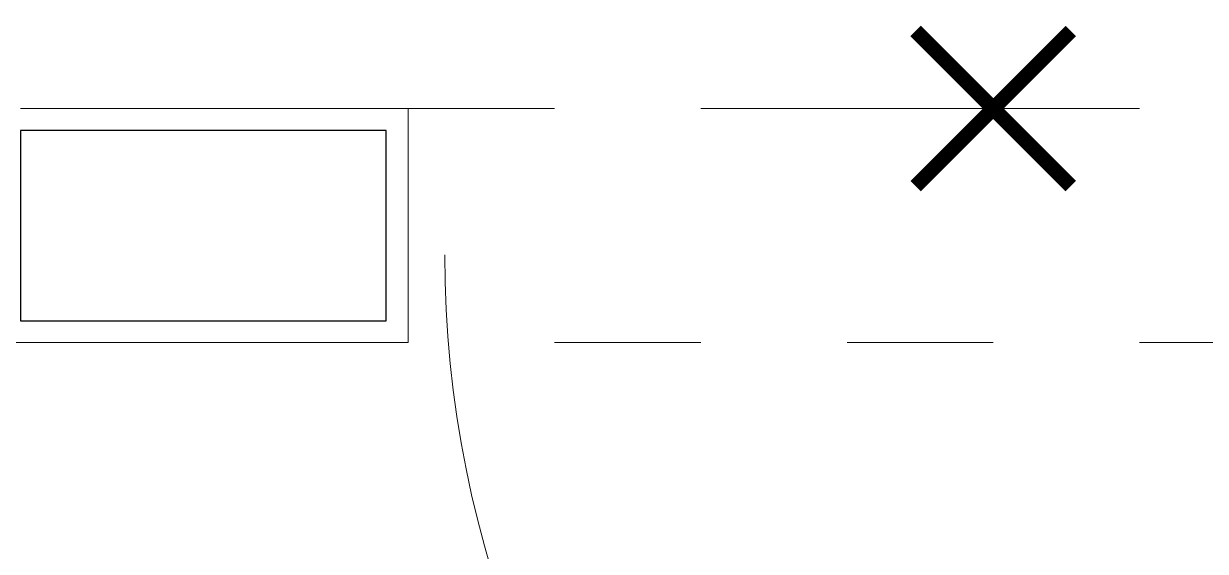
# Model space of a CAD drawing. Header units: metres. Extents: x 349703 to 349913, y 9282546 to 9282694.
# Drawn here: x 349779.821 to 349780.629, y 9282645.55 to 9282645.911 of the extents above; entities that cross this region are included whole.
import ezdxf

# ---------------------------------------------------------------- set-up
doc = ezdxf.new("R2010")
doc.units = ezdxf.units.M
doc.header["$LTSCALE"] = 0.25
doc.linetypes.add('DASHED2', pattern=[0.762, 0.635, -0.127])
doc.layers.add('ARQ-FONDO', color=253, linetype='CONTINUOUS', lineweight=9)

# ---------------------------------------------------------------- blocks, each defined once
blk = doc.blocks.new('*U931')
blk.add_arc((0.02195, 0.04793), 0.75305, 0.15786, 87.08143)
blk = doc.blocks.new('CAMBIOPISO')
at = {"layer": 'ARQ-FONDO'}
blk.add_line((-0.1, 0), (0.1, 0), dxfattribs=at)
at = {"layer": 'ARQ-FONDO', "const_width": 0.01}
for points in [[(-0.05303, -0.05303), (0.05303, 0.05303)], [(-0.05303, 0.05303), (0.05303, -0.05303)]]:
    blk.add_lwpolyline(points, dxfattribs=at)
blk = doc.blocks.new('MODULOS DE 12 A 17 NUEVO')
at = {"layer": 'ARQ-FONDO', "linetype": 'DASHED2', "ltscale": 0.3}
blk.add_lwpolyline([(350711.15284, 9282622.22527), (350710.35289, 9282622.22528), (350710.35279, 9282622.06527), (350711.15284, 9282622.06527)], close=True, dxfattribs=at)
at = {"layer": 'ARQ-FONDO'}
blk.add_lwpolyline([(350714.13284, 9282620.59527), (350714.13284, 9282622.06527), (350711.15284, 9282622.06527), (350711.15284, 9282622.22527), (350711.41784, 9282622.22527)], dxfattribs=at)
at = {"layer": 'ARQ-FONDO', "lineweight": 30, "flags": 128}
blk.add_lwpolyline([(350711.41784, 9282622.21027), (350711.41784, 9282622.08027), (350711.16784, 9282622.08027), (350711.16784, 9282622.21027), (350711.41784, 9282622.21027)], dxfattribs=at)
at = {"layer": 'ARQ-FONDO'}
blk.add_blockref('CAMBIOPISO', (350710.75287, 9282622.22527), dxfattribs=at)
at = {"layer": 'ARQ-FONDO', "xscale": -1, "rotation": 180}
blk.add_blockref('*U931', (350710.35284, 9282622.17527), dxfattribs=at)

msp = doc.modelspace()

# ---------------------------------------------------------------- block references
at = {"layer": 'ARQ-FONDO', "xscale": -1}
msp.add_blockref('MODULOS DE 12 A 17 NUEVO', (700491.23701, 23.62737), dxfattribs=at)

doc.saveas('drawing.dxf')
